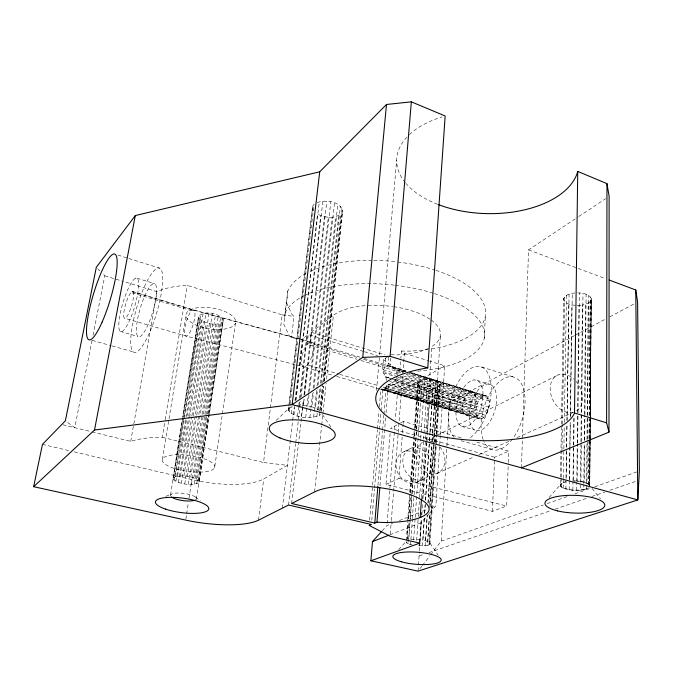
<?xml version="1.0" encoding="UTF-8"?>
<svg xmlns="http://www.w3.org/2000/svg" width="673" height="673" viewBox="0 0 673 673"><rect width="100%" height="100%" fill="white"/><g stroke="black" fill="none" stroke-linecap="round" stroke-linejoin="round"><path stroke-width="0.5" stroke-dasharray="3.37 2.52" d="M588.614 484.703L588.976 439.73M588.984 438.687L589.161 416.722M589.169 415.678L590.078 301.689L591.113 300.108L591.214 298.467C588.454 293.075 581.119 292.932 575.802 292.881M590.112 439.2L589.758 485.41L588.858 484.232L589.22 439.225M589.228 438.173L589.38 419.329M589.413 415.148L590.372 296.86M589.699 485.654L590.053 439.528M590.061 438.485L591.113 300.108M590.12 438.148L590.288 417.142M590.297 416.099L591.214 298.467L590.187 418.185M566.069 481.616C563.663 482.322 558.312 483.82 561.324 487.168C569.122 490.76 578.292 490.954 586.578 488.876L586.999 440.596M587.007 439.545L587.209 416.452M587.218 415.401L588.194 303.086L590.078 301.689M589.439 485.258L586.982 483.096L587.361 440.108M587.369 439.057L588.631 295.413M589.607 486.453L589.994 441.295M590.002 440.243L590.179 419.237M589.691 486.705L590.053 441.732M590.061 440.689L591.214 298.467M574.919 292.982C570.847 293.453 565.741 294.269 563.688 298.29L560.331 485.965L563.208 488.236L572.858 490.306L580.404 490.18L580.917 443.103M580.934 442.052L581.236 413.802M581.253 412.759L582.431 304.995L588.194 303.086M588.858 484.232L580.934 481.414L581.354 442.548M581.371 441.496L582.978 293.361M580.404 490.18L583.777 489.708L583.827 484.467M583.836 483.416L584.214 444.643M584.257 440.453L584.5 415.3M584.509 414.248L585.577 304.213M586.982 483.096L584.273 482.137L584.644 444.34M584.686 440.142L584.921 415.99M584.93 414.947L586.107 294.21M576.677 490.424L576.778 482.011M576.795 480.959L577.241 444.163M577.257 443.112L577.619 413.676M577.627 412.625L578.948 305.391L582.431 304.995M584.273 482.137L577.173 480.968L577.619 444.197M577.636 443.145L577.989 413.727M578.006 412.675L579.461 292.906M572.858 490.306L572.975 481.893M572.984 480.85L573.455 446.165M573.472 445.122L573.859 416.747M573.278 479.832L573.733 446.224M573.749 445.173L574.128 416.814M563.688 298.29L563.663 299.931C565.732 304.179 571.167 304.844 575.365 305.357M565.9 489.178L566.548 448.395M566.565 447.352L566.935 424.343M566.994 420.162L568.845 304.087M566.119 478.469L566.557 451.238M566.624 447.049L566.977 425.05M567.045 420.861L569.08 294.109M569.19 489.877L569.324 480.421M569.341 479.369L570.182 422.619M570.258 417.361L571.924 304.919M569.493 480.017L569.981 447.495M569.989 446.451L570.351 422.324M570.443 416.032L572.26 293.293M561.324 487.168L561.417 478.251M561.433 477.207L561.896 450.969M561.963 450.456L562.367 424.73M562.426 424.234L564.647 296.7M563.208 488.236L563.368 478.814M563.351 478.284L564.252 425.992M564.319 422.282L566.489 295.279M521.466 467.836L522.383 439.545M522.416 438.502L528.532 249.885L577.93 217.076M390.113 433.563L385.982 484.409L492.392 511.345L506.693 506.071L508.275 463.571M508.317 462.536L508.738 451.137L474.616 441.522M492.392 511.345L494.68 457.245L508.738 451.137M417.647 382.828L417.588 383.989C422.703 389.726 434.203 390.508 440.066 385.536L440.176 384.384C435.17 378.537 423.41 377.738 417.647 382.828L414.248 430.081M484.282 338.124L485.342 316.117M430.585 554.931L441.244 541.151L446.88 447.124M446.939 446.081L449.572 402.202L574.607 335.566M429.845 512.717L435.902 505.844L440.285 435.818M440.352 434.775L444.668 365.792L429.946 361.224M418.362 545.82L427.405 545.315L429.509 512.91M429.845 507.686L437.627 387.48M427.405 545.315C430.341 545.29 430.821 542.017 427.801 541.479L429.635 513.171M430.039 506.878L438.115 382.104M429.046 544.726L435.364 446.283M435.633 442.094L435.902 437.904M436.171 433.723L439.2 386.596M429.307 542.32L435.616 443.928M435.683 442.876L436.154 435.549M436.222 434.506L439.511 383.215M429.938 544.003L436.382 443.255M436.44 442.884L436.912 434.859M436.97 434.531L440.176 384.384M419.767 543.128L421.113 522.652L429.181 513.482M427.801 541.479L422.922 540.091L424.444 517.125M424.722 512.944L425.277 504.599M425.555 500.418L429.441 441.959M429.517 440.916L429.997 433.614M430.072 432.562L433.538 380.371M425.143 545.719L427.128 515.459M427.952 502.933L431.713 445.534M431.99 441.362L432.47 434.06M432.537 433.017L435.473 388.144M425.622 540.713L427.262 515.686M428.087 503.168L432.049 442.674M432.116 441.631L432.596 434.329M432.663 433.286L436.079 381.137M429.416 504.371L440.42 335.129M421.55 497.734L425.807 435.162M425.874 434.119L431.83 346.528A56.877 24.447 4.9 0 0 430.972 319.877M419.388 545.904L419.607 542.758M419.674 541.706L421.231 518.639M421.576 514.576L421.66 512.346M422.627 498.912L426.48 441.051M426.581 440.436L430.67 379.866M418.051 571.15L418.396 566.102M418.463 565.093L419.355 551.835M419.43 550.792L419.986 542.446M420.061 541.412L421.744 516.393M421.82 515.35L422.03 512.22M422.308 508.056L422.661 502.84M422.938 498.676L426.808 441.345M426.875 440.302L427.372 433.008M427.439 431.965L429.408 402.782L397.423 393.419L395.345 419.439M422.417 545.921L424.284 517.781M424.562 513.608L425.185 504.228M425.462 500.056L429.349 441.69M429.416 440.647L429.904 433.353M429.971 432.31L432.882 388.531M413.659 539.982L415.098 518.521M415.165 517.478L420.625 439.233M420.76 438.266L424.781 379.765M416.646 540.427L418.227 517.36M418.286 516.427L419.523 498.491M419.582 497.641L423.527 440.218M423.595 439.175L427.683 379.665M412.414 545.021L408.452 543.868L410.168 519.859M410.244 518.816L411.96 494.806M412.036 493.763L416.587 430.089M416.663 429.046L419.716 386.243M410.623 544.617L410.917 540.444M410.883 539.595L412.398 519.59M412.364 518.622L413.996 495.547M414.164 494.571L422.156 380.178M406.248 540.318L407.577 522.282M407.602 521.541L414.173 431.132M407.014 540.621L408.292 522.854M408.595 518.673L410.177 496.724M410.48 492.543L414.248 440.293M414.551 436.112L414.854 431.931M415.148 427.75L418.463 381.768M408.452 543.868L406.921 543.044L407.148 539.906M407.224 538.863L408.578 520.036M408.654 518.992L410.463 493.898M410.538 492.855L414.526 437.433M414.602 436.39L415.132 429.063M415.207 428.02L418.295 385.149M408.696 538.972L411.842 494.992M411.918 493.948L420.002 380.859M390.281 534.152L391.265 521.609M391.341 520.566L404.423 353.3L401.436 351.012L400.864 358.229M385.982 484.409L398.988 478.385L402.16 436.979M402.471 432.84L403.11 424.562M403.186 423.527L403.346 421.458L463.571 438.417M387.059 523.552L395.017 423.603M405.011 371.706L399.796 371.622L400.78 359.256M560.331 485.965L561.156 483.786L565.387 481.944M377.957 485.384L382.533 430.922M382.617 429.87L383.854 415.207M383.938 414.156L386.142 387.976L388.405 384.72C392.544 383.299 396.944 380.295 397.205 375.509M386.765 380.573L385.646 376.855L382.441 371.16L384.796 367.677L388.018 365.641L388.733 357.069M379.993 485.746L385.713 417.008M386.058 412.843L388.405 384.72L487.134 412.86L488.346 409.975L489.532 403.876L488.859 398.727L486.529 395.934L411.346 372.657M390.634 357.91L389.936 366.28L405.255 371.395M369.628 520.212L377.41 429.685M377.503 428.642L379.017 410.951M379.379 406.795L380.901 389.103L382.298 389.171L476.518 415.855L478.789 418.724L482.12 418.564L483.912 417.302L487.134 412.86M388.01 356.631L383.433 359.584L382.441 371.16L395.362 375.349M371.79 520.313L374.457 489.019M374.55 487.975L381.036 411.826M381.12 410.782L382.895 389.919L386.142 387.976L483.912 417.302M400.847 372.649L384.796 367.677L385.604 358.187L383.593 357.573M376.51 390.458L379.53 355.941M379.622 354.898L396.658 160.351M314.577 491.913L321.593 426.076M321.711 425.033L326.169 383.24M326.615 379.059L333.413 315.317A56.877 24.447 4.9 0 1 365.952 305.609M306.005 273.457A100.008 44.83 4.9 0 0 287.825 291.039L283.829 324.42L289.289 335.726L291.451 337.737L300.276 338.881M287.825 291.039L286.547 302.707L291.905 314.358L294.051 316.428L291.451 337.737M290.189 403.581L314.022 204.449L312.735 206.308L312.457 208.361L288.296 410.337C295.321 418.64 309.504 419.052 319.221 415.519L319.667 411.346M319.784 410.303L322.603 384.216M322.712 383.173L340.959 214.14L342.321 212.323L342.692 210.279C338.872 200.613 324.857 199.536 316.251 202.918M320.272 410.042L322.847 386.109M323.301 381.944L342.027 208.167M320.962 411.077L323.646 386.1M324.209 380.901L342.321 212.323M321.063 411.64L323.755 386.605M324.31 381.389L342.692 210.279M313.635 417.252L316.966 386.958M317.084 385.915L335.692 216.681L340.959 214.14M319.54 410.555L315.477 408.04L317.538 389.238M318.001 385.057L337.821 204.281M316.832 416.562L317.404 411.354M317.513 410.311L320.003 387.404M320.457 383.24L338.696 215.629M318.295 409.495L321.013 384.468M321.122 383.425L340.37 206.115M406.147 541.916L406.921 543.044M309.849 417.563L310.775 409.209M310.892 408.166L312.634 392.519M313.096 388.346L332.151 217.236L335.692 216.681M315.477 408.04L311.902 406.82L313.517 392.25M313.98 388.085L334.548 202.775M305.71 417.462L306.77 408.074M306.888 407.03L308.419 393.478M308.537 392.435L328.306 217.253L332.151 217.236M311.902 406.82L307.805 405.92L308.974 395.497M309.445 391.333L330.796 201.723M301.496 416.957L303.531 399.232M304.003 395.059L324.411 216.74L317.496 214.275L295.666 400.351M291.628 503.488L303.557 399.266M304.154 394.058L307.494 364.875L310.438 359.92A12.997 4.761 -73.4 0 0 313.248 347.352A12.997 4.761 -73.4 0 0 310.11 342.019L311.22 332.269L333.413 315.317M296.347 405.55L303.489 405.398L304.196 399.148M304.676 394.984L326.809 201.193M297.491 416.091L299.064 402.521M299.552 398.349L320.727 215.73M299.249 405.306L299.973 399.055M300.091 398.012L322.872 201.227M288.582 505.019L295.657 443.793M295.775 442.758L299.729 408.511M299.847 407.476L300.57 401.251M301.05 397.095L304.524 367.004L307.494 364.875L338.746 374.053M363.504 351.424L308.268 334.515L307.149 344.231L304.263 349.152A12.997 4.761 -73.4 0 0 302.328 365.759L303.287 366.802L332.655 375.231M291.123 413.491L291.989 406.198M282.366 508.157L294.387 405.903M295.001 400.687L302.236 339.133L308.268 334.515M293.958 414.905L294.808 407.628M295.994 400.435L319.271 201.816M288.296 410.337L289.011 404.633M289.138 403.59L312.735 206.308M289.188 411.935L290.198 404.33M477.477 417.639L380.901 389.103L466.919 415.115C475.037 412.128 479.378 398.273 473.119 391.871L410.883 372.758M476.518 415.855C474.759 408.629 477.35 398.399 484.93 395.674L486.529 395.934M74.181 451.852L191.847 479.613A57.213 17.448 7.5 0 0 263.723 478.907L287.396 465.371L263.513 462.502L282.172 314.871L187.296 285.394A68.781 28.905 9 0 0 157.078 291.72L122.881 281.297M258.533 520.179L263.723 478.907M484.93 395.674L471.546 391.627C466.288 393.057 464.134 399.03 462.94 403.808C459.802 415.51 468.963 416.671 478.789 418.724M284.561 317.547L286.816 300.259M170.555 494.975L182.417 418.051M214.637 467.626A26.499 8.042 7.8 0 0 178.278 454.645A26.499 8.042 7.8 0 0 172.759 467.912A26.499 8.042 7.8 0 0 214.637 467.626L235.441 323.099A25.094 10.499 9 0 0 201.488 307.401A25.094 10.499 9 0 0 195.565 324.832A25.094 10.499 9 0 0 235.441 323.099M196.331 499.114L199.115 481.187C192.385 475.71 181.786 474.684 173.642 477.283L172.885 478.192L173.028 479.226C179.809 484.585 190.223 485.612 198.367 483.105L208.58 414.551M208.739 413.508L223.175 319.498C218.069 312.794 204.685 310.186 198.518 316.428L182.576 417.008M199.115 481.187L208.983 414.854M209.135 413.819L223.175 319.498M223.184 320.886L199.183 482.221L198.367 483.105M194.362 484.232L218.489 323.78L222.351 322.106M196.348 478.991L220.685 316.638M196.726 483.786L206.956 415.367M207.107 414.324L220.752 323.099M198.148 480.093L207.444 417.765M208.066 413.609L222.326 318.051M190.77 477.107L215.528 314.299M185.866 519.068L186.497 514.912M186.657 513.878L188.39 502.453M189.012 498.306L191.847 479.613M191.452 484.4L215.722 324.117L218.489 323.78M193.832 477.973L218.372 315.351M184.772 483.895L209.412 323.679L201.168 320.659L198.585 317.816L198.518 316.428M187.38 476.45L196.609 416.267M196.768 415.224L212.365 313.534M188.179 484.282L212.626 324.083L215.722 324.117M180.566 475.937L205.938 313.096M181.441 483.256L191.704 417.058M191.864 416.023L206.3 322.939M183.897 476.047L193.042 416.898M193.201 415.864L209.084 313.13M175.897 481.414L185.841 418.143M186 417.109L201.168 320.659M177.613 476.114L186.387 420.171M187.044 416.023L203.128 313.45M178.412 482.406L188.608 417.176M188.768 416.141L203.49 321.913M173.028 479.226L182.694 418.185M182.863 417.151L198.585 317.816M173.642 477.283L199.292 315.174M174.055 480.329L199.494 319.263M175.249 476.577L200.865 314.165M162.37 459.474L186.11 314.182M92.066 431.898L130.73 441.37A72.642 22.167 7.8 0 1 162.277 437.248L165.003 420.718M165.171 419.683L187.296 285.394M130.73 441.37L133.633 424.856M133.818 423.822L157.078 291.72M92.008 340.437L74.77 427.666L66.139 421.407M93.025 335.305L104.786 275.787L102.666 273.659M464.067 413.718L382.298 389.171L384.67 388.304L386.268 386.487L386.975 383.854L475.895 410.749M419.935 568.719L421.811 566.279M422.442 565.471L429.963 555.747M549.101 497.532L561.156 483.786M382.096 530.947L386.891 525.63L392.653 523.3M398.635 549.605L405.525 542.059M288.507 408.805L292.175 406.374M360.047 357.161L310.11 342.019L307.149 344.231L356.917 359.264M276.098 420.423L289.827 407.451M319.221 415.519L320.626 414.198M132.817 291.535A13.99 3.071 -73.4 0 1 129.729 311.061A13.99 3.071 -73.4 0 1 123.731 313.929A13.99 3.071 -73.4 0 1 130.924 292.435L132.817 291.535L193.866 309.967L298.189 338.544M191.679 310.749L193.866 309.967A13.662 3.685 -73.5 0 1 191.418 329.215A13.662 3.685 -73.5 0 1 184.495 331.696A13.662 3.685 -73.5 0 1 191.679 310.749L130.924 292.435M578.797 216.496L605.658 198.653M586.578 488.876L588.589 487.841M397.423 393.419L444.668 365.792M396.935 424.915L390.533 428.381L494.68 457.245M400.603 422.938L403.346 421.458M575.533 335.07L606.095 318.783M609.805 316.815L633.882 303.977M404.204 451.608L411.068 448.193M427.027 440.251L436.432 435.566M437.366 435.103L558.666 374.718M583.777 489.708L587.024 488.581M416.436 482.583A16.665 13.662 64.8 0 0 418.219 455.293A16.665 13.662 64.8 0 0 395.993 463.52A16.665 13.662 64.8 0 0 416.436 482.583L423.443 479.454A16.825 13.729 64.7 0 0 425.176 451.928A16.825 13.729 64.7 0 0 402.841 460.197A16.825 13.729 64.7 0 0 423.443 479.454M436.853 473.455L474.078 456.824M478.848 454.696L510.336 440.622M517.015 437.635L573.32 412.482M399.383 520.582L418.598 512.826M422.442 511.27L427.246 509.335M431.09 507.779L435.902 505.844M165.76 496.354L171.413 494.15M389.995 534.757L421.113 522.652M441.244 541.151L543.271 505.028M547.233 503.623L568.029 496.262M574.961 493.805L590.81 488.194M594.772 486.798L638.357 471.361M419.077 555.999L424.04 554.291M429.012 552.583L551.195 510.496M555.175 509.125L586.957 498.18M591.929 496.464L604.842 492.022M609.805 490.306L635.632 481.414M577.173 480.968L572.26 481.102M580.934 481.414L573.261 480.884M411.068 539.578L416.713 539.401L422.922 540.091M429.408 402.782L449.572 402.202M577.156 305.374L578.948 305.391M401.436 351.012L409.714 351.129A100.008 44.83 4.9 0 0 429.416 349.279M390.895 354.772L397.928 354.873A56.877 24.447 4.9 0 0 430.232 347.453M303.489 405.398L307.805 405.92M209.412 323.679L212.626 324.083M282.172 314.871L294.051 316.428M324.411 216.74L328.306 217.253M364.043 358.373L406.366 371.101M381.498 389.667L480.371 419.043M42.466 444.373L70.093 450.885M62.808 424.73L91.048 431.654M162.277 437.248L263.513 462.502M398.988 478.385L506.693 506.071M295.169 364.673L185.563 335.928L124.421 318.136M296.179 364.934L303.287 366.802M489.162 406.913L394.344 381.381L488.346 409.975M474.827 405.962L390.87 383.736L473.624 408.864M391.585 378.933L385.646 376.855L389.659 377.923M394.672 379.261L478.251 401.916M310.11 342.019L192.873 309.916L131.984 291.535M475.988 413.508L384.67 388.304L463.142 411.935M299.207 338.822L311.355 342.153M92.201 340.395L111.171 345.686M112.172 345.964L133.145 351.819M461.022 440.706L490.331 448.925M120.231 331.402L138.007 336.475M461.485 426.245L474.928 430.097M482.12 418.564L384.485 389.347M336.677 376.409L379.883 389.044M380.893 389.339L382.895 389.919M485.628 415.359L387.757 385.89M339.756 374.356L379.084 385.898M383.114 387.084L386.142 387.976M389.768 381.49L476.274 407.762M477.073 404.751L393.655 379.311M479.731 399.442L402.252 375.635M483.18 396.212L409.268 373.364M488.859 398.727L407.308 373.515M360.905 360.467L384.796 367.677M481.414 397.499L405.861 374.205M489.422 401.083L405.945 375.341M386.268 386.487L462.62 409.579M308.671 342.725L359.517 358.12M363.504 359.332L404.305 371.824M409.268 372.64L487.866 396.977M364.514 351.735L377.57 355.731M104.786 275.787L121.88 280.994M385.646 376.855L389.65 378.083M137.023 278.201L154.748 283.653M311.22 332.269L384.838 354.89M383.686 372.951L393.713 376.03M397.726 377.267L464.925 397.928L400.326 376.964M396.456 378.562L475.651 402.875M477.006 380.388L490.398 384.519M392.224 367.34L395.287 369.788L396.944 372.556L399.939 373.481M383.206 369.763L398.239 374.398M400.199 376.434L476.03 399.829M404.423 353.3L428.962 360.921M388.018 365.641L405.912 371.21M395.287 369.788L403.304 372.27M481.548 366.962L514.702 377.402M117.91 255.075L127.845 258.188M128.837 258.508L159.644 268.182A44.023 10.314 -73.4 0 1 148.338 335.305A44.023 10.314 -73.4 0 1 132.135 327.162A44.023 10.314 -73.4 0 1 159.644 268.182M405.844 371.294L389.431 365.834M409.823 372.548L474.431 392.906M392.578 379.278L462.94 403.808M528.532 249.885L605.263 278.58M383.433 359.584L399.796 371.622M195.532 497.137L200.445 500.838M97.728 268.704L99.84 270.824M592.047 488.463L600.509 498.886M430.039 543.237L438.216 555.267M322.417 414.45L330.897 427.086M312.457 208.361L313.214 210.472M396.944 372.556L397.12 374.524M435.995 270.386A100.008 44.83 4.9 0 1 485.586 314.114A100.008 44.83 4.9 0 1 430.409 349.127M311.061 270.992A100.008 44.83 4.9 0 1 372.691 260.358M373.734 260.367A100.008 44.83 4.9 0 1 396.683 261.873M397.735 261.999A100.008 44.83 4.9 0 1 435.069 270.083M434.413 293.605A100.857 43.442 4.9 0 1 484.097 339.032A100.857 43.442 4.9 0 1 416.637 371.277M285.058 313.105A100.857 43.442 4.9 0 1 303.304 296.12M304.28 295.632A100.857 43.442 4.9 0 1 394.311 285.15M395.329 285.268A100.857 43.442 4.9 0 1 433.471 293.302M170.58 495.934A13.107 3.634 7.6 0 1 185.184 493.595A13.107 3.634 7.6 0 1 195.414 499.921M368.047 305.475A56.877 24.447 4.9 0 1 392.653 306.551M393.68 306.695A56.877 24.447 4.9 0 1 430.182 319.322M439.805 446.872A17.136 13.855 64.5 0 1 440.529 471.226A17.136 13.855 64.5 0 1 419.052 465.64A17.136 13.855 64.5 0 1 422.551 442.38M429.677 441.126A17.136 13.855 64.5 0 1 434.363 442.59M483.121 439.578A37.873 19.988 -73.4 0 1 493.553 387.942A37.873 19.988 -73.4 0 1 522.77 386.622A37.873 19.988 -73.4 0 1 513.062 438.224M512.481 439.015A37.873 19.988 -73.4 0 1 483.862 441.395M573.346 412.347A20.283 14.899 63.1 0 1 550.186 388.279A20.283 14.899 63.1 0 1 573.985 379.202M576.088 381.389A20.283 14.899 63.1 0 1 575.179 411.683M454.199 437.416A38.428 19.223 -73.4 0 1 459.693 379.774A38.428 19.223 -73.4 0 1 490.684 382.045A38.428 19.223 -73.4 0 1 468.955 438.502M437.618 204.306A91.074 51.434 1.4 0 1 405.92 183.418M405.264 182.627A91.074 51.434 1.4 0 1 407.047 136.956M409.42 134.592A91.074 51.434 1.4 0 1 442.018 116.917M135.265 278.344L133.212 280.145A27.98 6.141 -73.4 0 0 119.987 314.897A27.98 6.141 -73.4 0 0 123.925 330.022L126.364 326.657A27.98 6.141 -73.4 0 0 137.511 294.808A27.98 6.141 -73.4 0 0 135.332 278.277L135.265 278.344M152.889 283.762L150.76 285.529A27.795 6.511 -73.4 0 0 137.452 319.986A27.795 6.511 -73.4 0 0 141.877 335.162L144.384 331.848A27.795 6.511 -73.4 0 0 155.556 300.251A27.795 6.511 -73.4 0 0 152.964 283.695L152.889 283.762M470.41 381.086L466.919 383.719A24.262 12.131 -73.4 0 0 455.983 410.345A24.262 12.131 -73.4 0 0 464.589 426.918L468.046 425.984A24.262 12.131 -73.4 0 0 482.936 396.431A24.262 12.131 -73.4 0 0 470.41 381.086M483.71 385.175L480.185 387.774A24.119 12.333 -73.4 0 0 469.249 414.231A24.119 12.333 -73.4 0 0 478.082 430.787L481.582 429.879A24.119 12.333 -73.4 0 0 496.514 400.536A24.119 12.333 -73.4 0 0 483.71 385.175"/><path stroke-width="1.01" d="M521.466 467.836L608.981 432.133L609.124 196.348L606.97 183.645L577.737 171.422A91.074 51.434 1.4 0 1 438.594 204.685M608.981 432.133L606.617 422.854L606.97 183.645M606.617 422.854L574.506 412.986L577.737 171.422M420.204 517.545L421.483 498.777M574.506 412.986A100.033 37.452 3 0 1 418.497 431.115A100.033 37.452 3 0 1 427.784 367.879L445.156 115.983L411.346 101.85L386.495 104.475L319.717 171.8L135.298 215.553L96.315 267.282L65.357 420.835L42.466 444.373L33.65 486.697L185.714 520.103A58.088 15.773 7.2 0 0 258.533 520.179L288.582 505.019L371.437 524.486L369.183 525.42L390.121 536.246L419.767 543.128L370.873 560.786L372.489 541.572L381.406 531.704M374.785 523.098L376.956 522.198L384.418 522.492A60.671 17.607 5 0 0 415.451 496.741A60.671 17.607 5 0 0 314.577 491.913L291.628 503.488L374.785 523.098L377.864 486.436M427.784 367.879L390.096 356.295L411.346 101.85M376.956 522.198L379.816 487.824M33.65 486.697L94.514 430.022L292.141 404.599L362.755 357.413L386.495 104.475M319.717 171.8L292.141 404.599L637.811 499.921L639.35 471.016L637.592 302L635.758 289.979L609.2 280.052M94.514 430.022L135.298 215.553M372.489 541.572L389.019 535.136M362.755 357.413L390.096 356.295M370.873 560.786L418.051 571.15L637.811 499.921L635.758 289.979M193.698 500.527A13.107 3.634 7.6 0 1 171.48 496.968M165.39 509.057A26.903 7.277 7.5 0 0 208.487 509.73A26.903 7.277 7.5 0 0 172.448 497.364A26.903 7.277 7.5 0 0 165.39 509.057M279.993 437.955A33.17 11.357 6.3 0 0 334.481 437.29A33.17 11.357 6.3 0 0 292.343 419.843A33.17 11.357 6.3 0 0 279.993 437.955M401.251 561.745A24.245 6.065 4.4 0 0 440.781 561.122A24.245 6.065 4.4 0 0 409.058 551.953A24.245 6.065 4.4 0 0 401.251 561.745M557.429 510.857A29.949 8.85 2 0 0 604.674 506.029A29.949 8.85 2 0 0 562.561 495.757A29.949 8.85 2 0 0 557.429 510.857M102.153 322.005A44.771 8.833 -73.4 0 0 114.932 254.133A44.771 8.833 -73.4 0 0 88.407 314.585A44.771 8.833 -73.4 0 0 102.153 322.005"/></g></svg>
